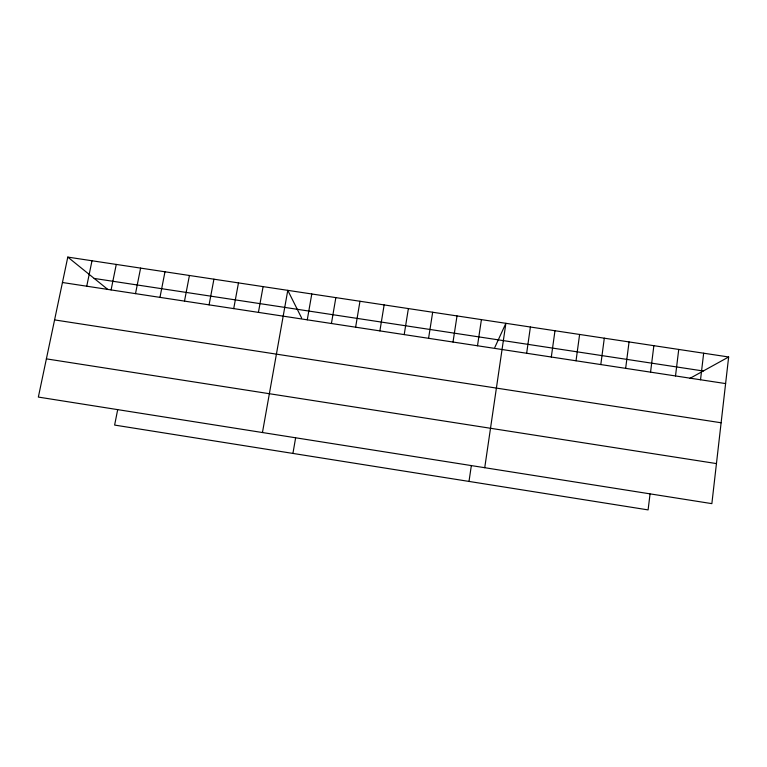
<?xml version="1.0" encoding="UTF-8"?>
<svg xmlns="http://www.w3.org/2000/svg" width="767" height="767" viewBox="0 0 767 767"><rect width="100%" height="100%" fill="white"/><g stroke="black" fill="none" stroke-linecap="round" stroke-linejoin="round"><path stroke-width="1.15" d="M728.65 356.981L711.862 503.641L38.35 397.076L67.793 257.098L728.65 356.981L689.888 378.39M700.53 379.77L703.665 353.203M675.506 375.955L678.737 349.436M650.052 494.025L648.096 509.902L114.619 425.071L117.667 409.789M650.55 372.148L653.867 345.677M625.651 368.352L629.055 341.929M600.81 364.565L604.31 338.18M576.036 360.787L579.612 334.45M551.31 357.019L554.982 330.73M526.651 353.261L530.4 327.01M484.734 467.707L505.884 323.31L494.83 347.393M469.001 481.427L471.322 465.751M477.496 345.773L481.417 319.609M453.009 342.044L457.017 315.927M428.571 338.314L432.674 312.246M404.199 334.604L408.38 308.574M379.886 330.893L384.142 304.911M355.62 327.193L359.972 301.258M331.421 323.511L335.85 297.615M307.27 319.829L311.786 293.972M292.927 453.431L295.611 437.947M262.448 432.54L287.778 290.348L301.604 317.95M258.421 312.38L263.1 286.618M233.714 308.612L238.479 282.898M209.075 304.863L213.926 279.188M184.492 301.115L189.42 275.478M159.967 297.375L164.982 271.786M135.5 293.646L140.601 268.105M111.09 289.926L116.268 264.423M86.738 286.216L92.002 260.761M94.178 278.431L703.262 370.998M62.443 282.505L725.601 383.586M54.582 319.906L721.124 422.77M46.384 358.86L716.445 463.584M67.793 257.098L107.869 289.495"/></g></svg>
